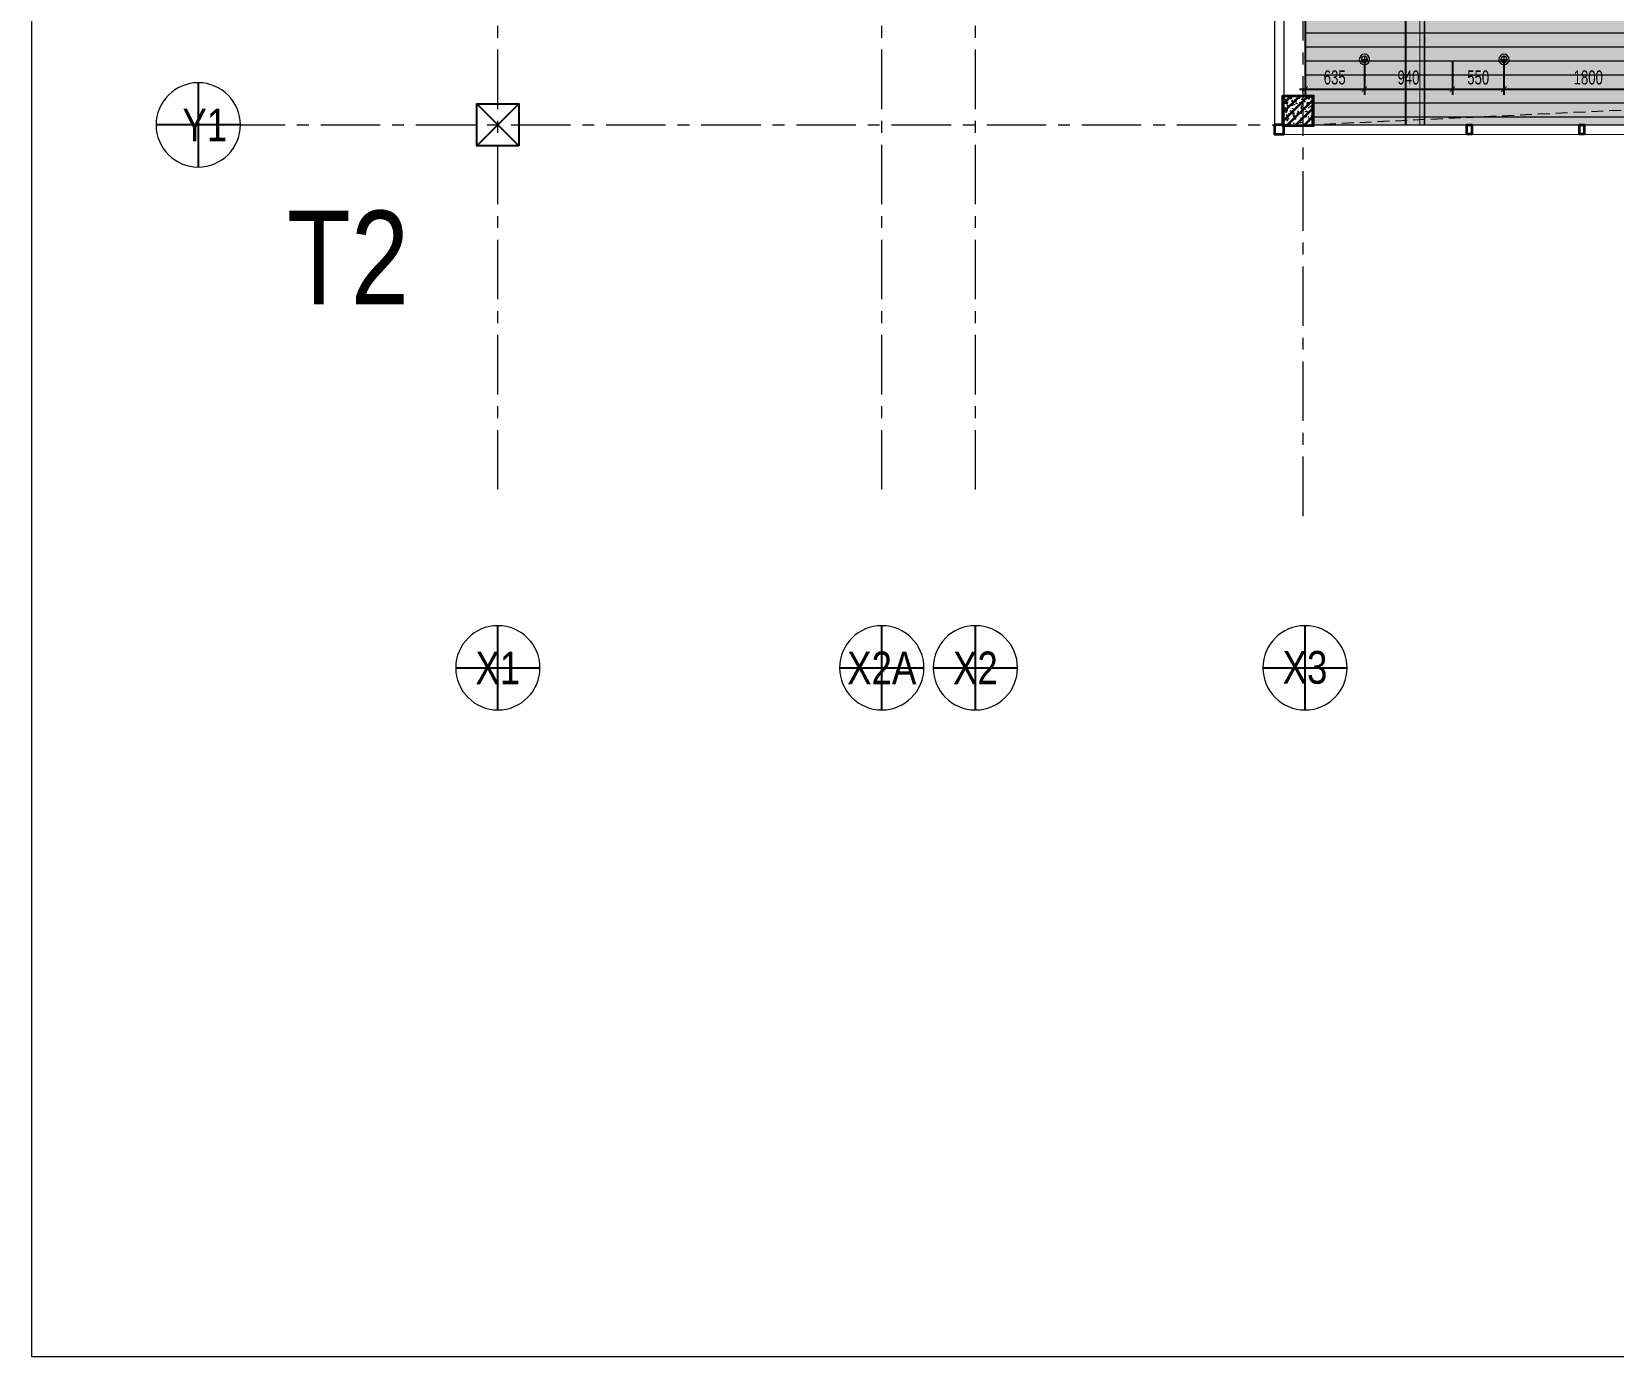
# Model space of a CAD drawing. Header units: millimetres. Extents: x -343543 to 400519, y -115663 to 104219.
# Drawn here: x -267833 to -250941, y -63156 to -49004 of the extents above; entities that cross this region are included whole.
import ezdxf
from ezdxf.enums import TextEntityAlignment as Align
from ezdxf.xclip import XClip

# ---------------------------------------------------------------- set-up
doc = ezdxf.new("R2010")
doc.units = ezdxf.units.MM
doc.header["$XCLIPFRAME"] = 0
for name, pattern in [("$0$02'TUONG Xay$0$HIDDEN", [0.375, 0.25, -0.125]), ('HIDDEN2', [0.1875, 0.125, -0.0625]), ('XREF MAT BANG TUONG XAY$0$01.Xref _MB T2-Mai$0$$0$HIDDEN', [9.525, 6.35, -3.175]), ('XREF MAT BANG TUONG XAY$0$CENTER', [50.8, 31.75, -6.35, 6.35, -6.35])]:
    doc.linetypes.add(name, pattern=pattern)
doc.layers.get('0').update_dxf_attribs({"color": 231, "lineweight": 0})
doc.layers.get('DefPoints').update_dxf_attribs({"color": 191})
for name, color, linetype, lineweight in [('A-CLNG', 157, 'Continuous', 25), ('A-PATT', 252, 'Continuous', 9), ('A-SYMBOLS', 10, 'Continuous', 13), ('fix lighting', 2, 'Continuous', 5), ('SME-E-LTG-DIM', 55, 'Continuous', 18), ('SME-MEP-XREF-ARCH', 8, 'Continuous', 5), ('XREF MAT BANG TUONG XAY$0$00.xref_IKIGAI_Truc$0$A-SYMBOLS', 8, 'Continuous', 13), ('XREF MAT BANG TUONG XAY$0$01.Xref _MB T2-Mai$0$$0$A-DOOR', 8, 'Continuous', 9), ('XREF MAT BANG TUONG XAY$0$01.Xref _MB T2-Mai$0$$0$A-HIDD', 8, 'XREF MAT BANG TUONG XAY$0$01.Xref _MB T2-Mai$0$$0$HIDDEN', 9), ('XREF MAT BANG TUONG XAY$0$01.Xref _MB T2-Mai$0$$0$A-WALL', 8, 'Continuous', 35), ('XREF MAT BANG TUONG XAY$0$A-GRID', 8, 'XREF MAT BANG TUONG XAY$0$CENTER', 15), ('XREF MAT BANG TUONG XAY$0$xref_IKIGAI_Cot$0$A-FNSH', 8, 'Continuous', 9), ('XREF MAT BANG TUONG XAY$0$xref_IKIGAI_Cot$0$A-PATT', 8, 'Continuous', 5)]:
    doc.layers.add(name, color=color, linetype=linetype, lineweight=lineweight)
doc.layers.add('XREF MAT BANG TUONG XAY$0$A-FNSH', color=8, linetype='Continuous')
doc.styles.add('SM-DIMTEXT', font='SME.shx', dxfattribs={"width": 0.7})
doc.styles.add('XREF MAT BANG TUONG XAY$0$00.xref_IKIGAI_Truc$0$VTK_Arial_3.5 mm', font='arial.ttf', dxfattribs={"width": 0.8, "height": 3.5})
doc.styles.add('XREF MAT BANG TUONG XAY$0$xref_IKIGAI_Cot$0$Dce_Text', font='arial.ttf', dxfattribs={"width": 0.8})
doc.dimstyles.new('SDIM-100', dxfattribs={"dimscale": 100, "dimtxt": 2, "dimasz": 0.6, "dimexe": 0.6, "dimexo": 0.2, "dimgap": 0.5, "dimtad": 1, "dimdec": 0, "dimzin": 12, "dimtxsty": 'SM-DIMTEXT', "dimblk": 'ARCHTICK', "dimblk1": 'ARCHTICK', "dimblk2": 'ARCHTICK', "dimcen": 0.12, "dimdle": 0.6, "dimclrd": 7, "dimclre": 8, "dimadec": 0, "dimazin": 3, "dimtfac": 2, "dimtix": 1, "dimtmove": 1, "dimatfit": 3, "dimfxl": 1, "dimtzin": 0, "dimarcsym": 1})

# ---------------------------------------------------------------- blocks, each defined once
blk = doc.blocks.new('*U131')
at = {"color": 8}
blk.add_circle((0, 0), 4.5, dxfattribs=at)
at = {"layer": 'DefPoints', "color": 8}
for p, q in [((0, 4.5), (0, -4.5)), ((-4.5, 0), (4.5, 0))]:
    blk.add_line(p, q, dxfattribs=at)
at = {"color": 8, "style": 'XREF MAT BANG TUONG XAY$0$00.xref_IKIGAI_Truc$0$VTK_Arial_3.5 mm', "width": 0.8}
blk.add_attdef('X12', text='', height=3.5, dxfattribs=at).set_placement((0, 0), align=Align.MIDDLE_CENTER)
blk = doc.blocks.new('XREF MAT BANG TUONG XAY$0$xref_IKIGAI_Cot')
at = {"layer": 'XREF MAT BANG TUONG XAY$0$xref_IKIGAI_Cot$0$A-PATT'}
h = blk.add_hatch(dxfattribs=at)
h.set_pattern_fill('BT-01', color=8, scale=15, pattern_type=2)
h.set_pattern_definition([(50, (8475, -49920), (107.59, -9.413), [11.25, -123.75]), (355, (8475, -49920), (-20.813, 112.83), [9, -99]), (100.45, (8483.97, -49920.78), (86.776, 103.416), [9.56, -105.17]), (46.184, (8475, -49890), (160.086, -24.83), [16.875, -185.625]), (96.636, (8488.34, -49892.07), (140.2, 146.12), [14.34, -157.757]), (351.184, (8475, -49890), (140.2, 146.12), [13.5, -148.5]), (21, (8490, -49897.5), (89.536, -60.393), [11.25, -123.75]), (326, (8490, -49897.5), (36.497, 108.773), [9, -99]), (71.45, (8497.46, -49902.53), (126.033, 48.38), [9.56, -105.17]), (37.5, (8475, -49919.998), (1.824, 49.934), [0, -97.8, 0, -100.5, 0, -99.375]), (7.5, (8475, -49920), (39.46, 59.162), [0, -57.3, 0, -95.55, 0, -37.875]), (327.5, (8441.55, -49919.998), (80.0734, -3.383), [0, -37.5, 0, -117, 0, -155.25]), (317.5, (8426.55, -49920), (87.478, 15.016), [0, -48.75, 0, -77.7, 0, -110.25]), (45, (8475, -49920), (-45.078, 45.078), []), (45, (8475, -49901.62), (-45.078, 45.078), [])])
h.paths.add_polyline_path([(8395, -50000), (8695, -50000), (8695, -49700), (8395, -49700)])
at = {"layer": 'XREF MAT BANG TUONG XAY$0$A-GRID', "color": 8, "ltscale": 20}
for points in [[(0, -53895), (0, -27075.6)], [(5100, -53895), (5100, -27075.6)], [(8600, -54179.1), (8600, -27075.6)], [(4100, -53895), (4100, -39364.6)], [(-2907.5, -50000), (42750, -50000)]]:
    blk.add_lwpolyline(points, dxfattribs=at)
at = {"layer": 'XREF MAT BANG TUONG XAY$0$xref_IKIGAI_Cot$0$A-FNSH', "color": 8, "elevation": 0}
blk.add_lwpolyline([(8395, -50000), (8695, -50000), (8695, -49700), (8395, -49700)], close=True, dxfattribs=at)
at = {"layer": 'XREF MAT BANG TUONG XAY$0$00.xref_IKIGAI_Truc$0$A-SYMBOLS', "color": 8}
ref = blk.add_blockref('*U131', (-3200, -50000), dxfattribs=dict(at, xscale=-100, yscale=100, zscale=100))
ref.add_attrib('X12', 'Y1', dxfattribs={"layer": '0', "height": 350, "style": 'XREF MAT BANG TUONG XAY$0$00.xref_IKIGAI_Truc$0$VTK_Arial_3.5 mm', "width": 0.8}).set_placement((-3129.3, -50000), align=Align.MIDDLE_CENTER)
ref = blk.add_blockref('*U131', (0, -55800), dxfattribs=dict(at, xscale=-100, yscale=100, zscale=100, rotation=180))
ref.add_attrib('X12', 'X1', dxfattribs={"layer": '0', "height": 350, "style": 'XREF MAT BANG TUONG XAY$0$00.xref_IKIGAI_Truc$0$VTK_Arial_3.5 mm', "width": 0.8}).set_placement((0, -55801.4), align=Align.MIDDLE_CENTER)
ref = blk.add_blockref('*U131', (4100, -55800), dxfattribs=dict(at, xscale=-100, yscale=100, zscale=100, rotation=180))
ref.add_attrib('X12', 'X2A', dxfattribs={"layer": '0', "height": 350, "style": 'XREF MAT BANG TUONG XAY$0$00.xref_IKIGAI_Truc$0$VTK_Arial_3.5 mm', "width": 0.8}).set_placement((4100, -55801.4), align=Align.MIDDLE_CENTER)
ref = blk.add_blockref('*U131', (5100, -55800), dxfattribs=dict(at, xscale=-100, yscale=100, zscale=100, rotation=180))
ref.add_attrib('X12', 'X2', dxfattribs={"layer": '0', "height": 350, "style": 'XREF MAT BANG TUONG XAY$0$00.xref_IKIGAI_Truc$0$VTK_Arial_3.5 mm', "width": 0.8}).set_placement((5100, -55801.4), align=Align.MIDDLE_CENTER)
ref = blk.add_blockref('*U131', (8620.2, -55800), dxfattribs=dict(at, xscale=-100, yscale=100, zscale=100, rotation=180))
ref.add_attrib('X12', 'X3', dxfattribs={"layer": '0', "height": 350, "style": 'XREF MAT BANG TUONG XAY$0$00.xref_IKIGAI_Truc$0$VTK_Arial_3.5 mm', "width": 0.8}).set_placement((8620.2, -55795.2), align=Align.MIDDLE_CENTER)
at = {"layer": 'DefPoints', "color": 8, "style": 'XREF MAT BANG TUONG XAY$0$xref_IKIGAI_Cot$0$Dce_Text', "width": 0.8}
blk.add_text('T2', height=1000, dxfattribs=at).set_placement((-1600.1, -51416.5), align=Align.MIDDLE_CENTER)
blk = doc.blocks.new('01.Xref _MB T1')
at = {"color": 8}
blk.add_lwpolyline([(-4979.15314, -63156.18578), (44420.84686, -63156.18578), (44420.84686, -23156.18578), (-4979.15314, -23156.18578)], close=True, dxfattribs=at)
at = {"layer": 'XREF MAT BANG TUONG XAY$0$01.Xref _MB T2-Mai$0$$0$A-DOOR', "color": 8, "transparency": 33554687}
for points in [[(8295.01198, -48650.00008), (8295.00891, -50103.00029), (19999.98966, -50099.99992)], [(8395.00918, -48699.99987), (8395.00891, -50003.00029), (19999.98966, -49999.99992)]]:
    blk.add_lwpolyline(points, dxfattribs=at)
at = {"layer": 'XREF MAT BANG TUONG XAY$0$01.Xref _MB T2-Mai$0$$0$A-HIDD', "color": 8, "ltscale": 20}
blk.add_lwpolyline([(8633.32078, -49999.99995), (28100.18118, -49083.66006), (31366.67167, -46045.00084)], dxfattribs=at)
at = {"layer": 'XREF MAT BANG TUONG XAY$0$01.Xref _MB T2-Mai$0$$0$A-WALL', "color": 8}
for points in [[(8395.00891, -49999.99995), (8295.00891, -49999.99995), (8295.00891, -50099.99995), (8395.00891, -50099.99995)], [(10349.98966, -50099.99993), (10349.98966, -49999.99993), (10399.98966, -49999.99993), (10399.98966, -50099.99993)], [(11549.98966, -50099.99993), (11549.98966, -49999.99993), (11599.98966, -49999.99993), (11599.98966, -50099.99993)]]:
    blk.add_lwpolyline(points, close=True, dxfattribs=at)
at = {"layer": 'XREF MAT BANG TUONG XAY$0$A-FNSH', "color": 8}
blk.add_lwpolyline([(8380.00898, -49684.99757), (8709.99073, -49684.99757), (8709.99073, -50014.99757), (8380.00898, -50014.99757)], close=True, dxfattribs=at)
at = {"color": 8}
ref = blk.add_blockref('XREF MAT BANG TUONG XAY$0$xref_IKIGAI_Cot', (-0.00927, -0.00001), dxfattribs=at)
XClip(ref).set_block_clipping_path([(-5181.1494167775, -58156.1251844964), (44638.3275875031, -24933.2650512661)])
blk = doc.blocks.new('A$C1bd1283e')
at = {"color": 0, "linetype": 'ByBlock'}
for p, q in [((-11.7, -11.7), (11.7, 11.7)), ((-11.7, 11.7), (11.7, -11.7))]:
    blk.add_line(p, q, dxfattribs=at)
for radius, start, end in [(27.5, 135, 315), (27.5, 315, 135), (16.5, 135, 315), (16.5, 315, 135)]:
    blk.add_arc((0, 0), radius, start, end, dxfattribs=at)
blk = doc.blocks.new('TanTang2Ikigai')
at = {"layer": 'A-PATT'}
h = blk.add_hatch(dxfattribs=at)
h.set_pattern_fill('_USER', color=256, scale=150, pattern_type=0)
h.set_pattern_definition([(0, (8810, 9785), (0, 150), [])])
h.paths.add_polyline_path([(19880, 19175), (16410, 19175), (16410, 19085), (16080, 19085), (16080, 19175), (8710, 19175), (8710, 19085), (8620, 19085), (8620, 14715), (8810, 14715), (8810, 14285), (8620, 14285), (8620, 10215), (8810, 10215), (8810, 9785), (9895, 9785), (9895, -3), (16080, -3), (16080, 415), (16510, 415), (16510, 0), (20000, 0), (20180, 9220), (20180, 9785), (19880, 9785)])
h.paths.add_polyline_path([(16080, 10215), (16510, 10215), (16510, 9685), (16080, 9685)], flags=16)
h.paths.add_polyline_path([(31380, 14285), (31190, 14285), (31190, 14715), (31380, 14715), (31380, 19085), (31290, 19085), (31290, 19175), (23920, 19175), (23920, 19085), (23590, 19085), (23590, 19175), (20120, 19175), (20120, 9785), (20180, 9785), (20180, 9220), (20000, 0), (23490, 0), (23490, 415), (23920, 415), (23920, 0), (30105, 0), (30105, 9785), (31190, 9785), (31190, 10215), (31380, 10215)])
h.paths.add_polyline_path([(23920, 10215), (23920, 9685), (23490, 9685), (23490, 10215)], flags=16)
h = blk.add_hatch(dxfattribs=at)
h.set_pattern_fill('AR-SAND', color=256, scale=5, angle=45)
h.set_pattern_definition([(82.5, (0.009, 50000), (-178.6907, 167.37674), [0, -193.04, 0, -215.9, 0, -206.375]), (52.5, (0.009, 50000), (-94.5055, 412.3664), [0, -104.14, 0, -173.99, 0, -66.675]), (12.5, (-110.45, 49889.54), (279.1499, 280.16616), [0, -63.5, 0, -228.6, 0, -298.45]), (2.5, (-110.45, 49889.54), (191.1406, 348.7754), [0, -31.75, 0, -149.86, 0, -171.45])])
h.paths.add_polyline_path([(9895, 9785), (9895, 0), (16080, 0), (16080, 415), (16510, 415), (16510, 0), (20000, 0), (20000, 9785), (19880, 9785), (19880, 19175), (16410, 19175), (16410, 19085), (16080, 19085), (16080, 19175), (8710, 19175), (8710, 19085), (8620, 19085), (8620, 14715), (8810, 14715), (8810, 14285), (8620, 14285), (8620, 10215), (8810, 10215), (8810, 9785)])
h.paths.add_polyline_path([(30105, 9785), (30105, 0), (23920, 0), (23920, 415), (23490, 415), (23490, 0), (20000, 0), (20000, 9220), (20000, 9785), (20120, 9785), (20120, 19175), (23590, 19175), (23590, 19085), (23920, 19085), (23920, 19175), (31290, 19175), (31290, 19085), (31380, 19085), (31380, 14715), (31190, 14715), (31190, 14285), (31380, 14285), (31380, 10215), (31190, 10215), (31190, 9785)])
h.paths.add_polyline_path([(16510, 10215), (16080, 10215), (16080, 9685), (16510, 9685)], flags=16)
h.paths.add_polyline_path([(23490, 10215), (23920, 10215), (23920, 9685), (23490, 9685)], flags=16)
h = blk.add_hatch(dxfattribs=at)
h.set_pattern_fill('_USER', color=256, scale=150, pattern_type=0)
h.set_pattern_definition([(0, (8620.02, 9785), (0, 150), [])])
h.paths.add_polyline_path([(9895, 9785), (8620, 9785), (8620, 6315), (8810, 6315), (8810, 5885), (8620, 5885), (8620, 315), (8710, 315), (8710, 0), (9895, 0)])
h.paths.add_polyline_path([(31380, 9785), (30105, 9785), (30105, 0), (31290, 0), (31290, 315), (31380, 315), (31380, 5885), (31190, 5885), (31190, 6315), (31380, 6315)])
edge = h.paths.add_edge_path()
edge.add_line((9845, 9785), (9845, -3))
at = {"layer": 'A-PATT', "ltscale": 0.5}
h = blk.add_hatch(dxfattribs=at)
h.set_pattern_fill('AR-SAND', color=256, scale=2, angle=45)
h.set_pattern_definition([(82.5, (0.009, 50000), (-71.47627, 66.9507), [0, -77.216, 0, -86.36, 0, -82.55]), (52.5, (0.009, 50000), (-37.80219, 164.94657), [0, -41.656, 0, -69.596, 0, -26.67]), (12.5, (-44.17, 49955.82), (111.65997, 112.06646), [0, -25.4, 0, -91.44, 0, -119.38]), (2.5, (-44.17, 49955.82), (76.45622, 139.51016), [0, -12.7, 0, -59.944, 0, -68.58])])
h.paths.add_polyline_path([(9895, 9785), (8620, 9785), (8620, 6315), (8810, 6315), (8810, 5885), (8620, 5885), (8620, 315), (8710, 315), (8710, 0), (9895, 0)])
h.paths.add_polyline_path([(31380, 9785), (30105, 9785), (30105, 0), (31290, 0), (31290, 315), (31380, 315), (31380, 5885), (31190, 5885), (31190, 6315), (31380, 6315)])
edge = h.paths.add_edge_path()
edge.add_line((9845, 9785), (9845, -3))
at = {"layer": 'A-CLNG', "color": 8, "linetype": "$0$02'TUONG Xay$0$HIDDEN"}
blk.add_line((9695, 9785), (9695, -3), dxfattribs=at)
at = {"layer": 'fix lighting', "linetype": 'HIDDEN2', "const_width": 10}
blk.add_lwpolyline([(9845, 9785), (9845, -3)], dxfattribs=at)
at = {"layer": 'SME-MEP-XREF-ARCH'}
blk.add_lwpolyline([(9895, 9785), (9895, 0), (16080, 0)], dxfattribs=at)
blk.add_lwpolyline([(9895, 9785), (8620, 9785), (8620, 6315), (8810, 6315), (8810, 5885), (8620, 5885), (8620, 315), (8710, 315), (8710, 0), (9895, 0)], close=True, dxfattribs=at)
at = {"layer": 'fix lighting', "xscale": 2, "yscale": 2, "zscale": 2, "rotation": 315}
for p in [(9255, 700), (10745, 700)]:
    blk.add_blockref('A$C1bd1283e', p, dxfattribs=at)
blk = doc.blocks.new('_ArchTick')
at = {"color": 0, "linetype": 'ByBlock', "const_width": 0.15}
blk.add_lwpolyline([(-0.5, -0.5), (0.5, 0.5)], dxfattribs=at)
blk = doc.blocks.new('*D1394')
at = {"layer": 'DefPoints', "color": 0, "transparency": 16777216}
for p in [(-254234, -48700), (-253599, -49300), (-253599, -49619)]:
    blk.add_point(p, dxfattribs=at)
at = {"layer": 'SME-E-LTG-DIM', "color": 8, "lineweight": -2, "transparency": 16777216}
for p, q in [((-254234, -48720), (-254234, -49679)), ((-253599, -49320), (-253599, -49679))]:
    blk.add_line(p, q, dxfattribs=at)
at = {"layer": 'SME-E-LTG-DIM', "color": 7, "lineweight": -2, "transparency": 16777216}
blk.add_line((-254294, -49619), (-253539, -49619), dxfattribs=at)
at = {"layer": 'SME-E-LTG-DIM', "color": 7, "lineweight": -2, "transparency": 16777216, "xscale": 60, "yscale": 60, "zscale": 60, "rotation": 180}
blk.add_blockref('_ArchTick', (-254234, -49619), dxfattribs=at)
at = {"layer": 'SME-E-LTG-DIM', "color": 7, "lineweight": -2, "transparency": 16777216, "xscale": 60, "yscale": 60, "zscale": 60}
blk.add_blockref('_ArchTick', (-253599, -49619), dxfattribs=at)
at = {"layer": 'SME-E-LTG-DIM', "color": 0, "transparency": 16777216, "insert": (-253917, -49494), "char_height": 150, "attachment_point": 5, "style": 'SM-DIMTEXT'}
blk.add_mtext('635', dxfattribs=at)
blk = doc.blocks.new('*D1395')
at = {"layer": 'DefPoints', "color": 0, "transparency": 16777216}
for p in [(-253599, -49300), (-252659, -49300), (-252659, -49619)]:
    blk.add_point(p, dxfattribs=at)
at = {"layer": 'SME-E-LTG-DIM', "color": 8, "lineweight": -2, "transparency": 16777216}
for p, q in [((-253599, -49320), (-253599, -49679)), ((-252659, -49320), (-252659, -49679))]:
    blk.add_line(p, q, dxfattribs=at)
at = {"layer": 'SME-E-LTG-DIM', "color": 7, "lineweight": -2, "transparency": 16777216}
blk.add_line((-253659, -49619), (-252599, -49619), dxfattribs=at)
at = {"layer": 'SME-E-LTG-DIM', "color": 7, "lineweight": -2, "transparency": 16777216, "xscale": 60, "yscale": 60, "zscale": 60, "rotation": 180}
blk.add_blockref('_ArchTick', (-253599, -49619), dxfattribs=at)
at = {"layer": 'SME-E-LTG-DIM', "color": 7, "lineweight": -2, "transparency": 16777216, "xscale": 60, "yscale": 60, "zscale": 60}
blk.add_blockref('_ArchTick', (-252659, -49619), dxfattribs=at)
at = {"layer": 'SME-E-LTG-DIM', "color": 0, "transparency": 16777216, "insert": (-253129, -49494), "char_height": 150, "attachment_point": 5, "style": 'SM-DIMTEXT'}
blk.add_mtext('940', dxfattribs=at)
blk = doc.blocks.new('*D1396')
at = {"layer": 'DefPoints', "color": 0, "transparency": 16777216}
for p in [(-252659, -49300), (-252109, -49300), (-252109, -49619)]:
    blk.add_point(p, dxfattribs=at)
at = {"layer": 'SME-E-LTG-DIM', "color": 8, "lineweight": -2, "transparency": 16777216}
for p, q in [((-252659, -49320), (-252659, -49679)), ((-252109, -49320), (-252109, -49679))]:
    blk.add_line(p, q, dxfattribs=at)
at = {"layer": 'SME-E-LTG-DIM', "color": 7, "lineweight": -2, "transparency": 16777216}
blk.add_line((-252719, -49619), (-252049, -49619), dxfattribs=at)
at = {"layer": 'SME-E-LTG-DIM', "color": 7, "lineweight": -2, "transparency": 16777216, "xscale": 60, "yscale": 60, "zscale": 60, "rotation": 180}
blk.add_blockref('_ArchTick', (-252659, -49619), dxfattribs=at)
at = {"layer": 'SME-E-LTG-DIM', "color": 7, "lineweight": -2, "transparency": 16777216, "xscale": 60, "yscale": 60, "zscale": 60}
blk.add_blockref('_ArchTick', (-252109, -49619), dxfattribs=at)
at = {"layer": 'SME-E-LTG-DIM', "color": 0, "transparency": 16777216, "insert": (-252384, -49494), "char_height": 150, "attachment_point": 5, "style": 'SM-DIMTEXT'}
blk.add_mtext('550', dxfattribs=at)
blk = doc.blocks.new('*D1397')
at = {"layer": 'DefPoints', "color": 0, "transparency": 16777216}
for p in [(-252109, -49300), (-250309, -49300), (-250309, -49619)]:
    blk.add_point(p, dxfattribs=at)
at = {"layer": 'SME-E-LTG-DIM', "color": 8, "lineweight": -2, "transparency": 16777216}
for p, q in [((-252109, -49320), (-252109, -49679)), ((-250309, -49320), (-250309, -49679))]:
    blk.add_line(p, q, dxfattribs=at)
at = {"layer": 'SME-E-LTG-DIM', "color": 7, "lineweight": -2, "transparency": 16777216}
blk.add_line((-252169, -49619), (-250249, -49619), dxfattribs=at)
at = {"layer": 'SME-E-LTG-DIM', "color": 7, "lineweight": -2, "transparency": 16777216, "xscale": 60, "yscale": 60, "zscale": 60, "rotation": 180}
blk.add_blockref('_ArchTick', (-252109, -49619), dxfattribs=at)
at = {"layer": 'SME-E-LTG-DIM', "color": 7, "lineweight": -2, "transparency": 16777216, "xscale": 60, "yscale": 60, "zscale": 60}
blk.add_blockref('_ArchTick', (-250309, -49619), dxfattribs=at)
at = {"layer": 'SME-E-LTG-DIM', "color": 0, "transparency": 16777216, "insert": (-251209, -49494), "char_height": 150, "attachment_point": 5, "style": 'SM-DIMTEXT'}
blk.add_mtext('1800', dxfattribs=at)
blk = doc.blocks.new('A$C27823762')
at = {"color": 10}
blk.add_lwpolyline([(-225, -225), (225, -225), (225, 225), (-225, 225)], close=True, dxfattribs=at)
blk.add_lwpolyline([(-225, 225), (225, -225), (225, 225), (-225, -225)], dxfattribs=at)

msp = doc.modelspace()

# ---------------------------------------------------------------- block references
at = {"layer": 'A-SYMBOLS'}
msp.add_blockref('01.Xref _MB T1', (-262854, 0), dxfattribs=at)

# ---------------------------------------------------------------- next in the draw order: block references
at = {"layer": 'A-CLNG', "xscale": -1}
msp.add_blockref('A$C27823762', (-262854, -50000), dxfattribs=at)
at = {"layer": 'SME-MEP-XREF-ARCH'}
msp.add_blockref('TanTang2Ikigai', (-262854, -50000), dxfattribs=at)

# ---------------------------------------------------------------- next in the draw order: dimensions: what is measured, and where the dimension line sits
at = {"layer": 'SME-E-LTG-DIM'}
for base, p1, p2, picture, middle in [((-253599, -49619.3), (-254234, -48700), (-253599, -49300), '*D1394', (-253916.5, -49494.3)), ((-252659, -49619.3), (-253599, -49300), (-252659, -49300), '*D1395', (-253129, -49494.3)), ((-252109, -49619.3), (-252659, -49300), (-252109, -49300), '*D1396', (-252384, -49494.3)), ((-250309, -49619.3), (-252109, -49300), (-250309, -49300), '*D1397', (-251209, -49494.3))]:
    dim = msp.add_linear_dim(base=base, p1=p1, p2=p2, dimstyle='SDIM-100', override={"dimtxt": 1.5}, dxfattribs=at)
    dim.commit()
    dim.dimension.update_dxf_attribs({"geometry": picture, "text_midpoint": middle})

doc.saveas('drawing.dxf')
